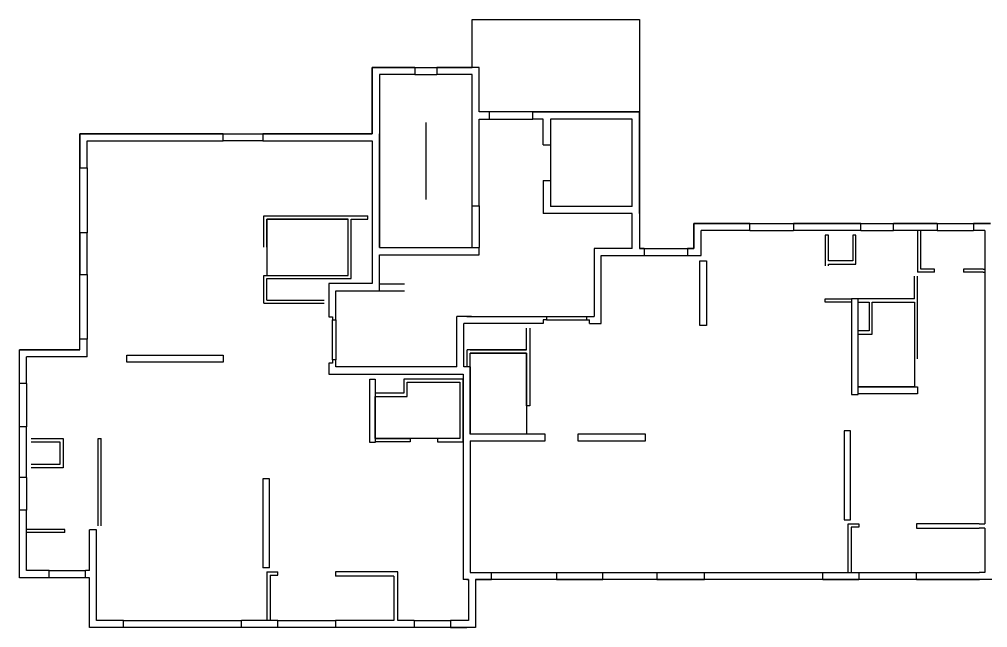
# Model space of a CAD drawing. Header units: metres. Extents: x -681087 to 1033303, y 74272 to 2630761.
# Drawn here: x 409064 to 436252, y 2105634 to 2122714 of the extents above; entities that cross this region are included whole.
import ezdxf

# ---------------------------------------------------------------- set-up
doc = ezdxf.new("R2010")
doc.units = ezdxf.units.M
for name, color, linetype in [('SKELETON_CLEAN', 7, 'Continuous'), ('SKELETON_ISOLATED', 1, 'Continuous'), ('SKELETON_ORIGINAL', 8, 'Continuous')]:
    doc.layers.add(name, color=color, linetype=linetype)

msp = doc.modelspace()

# ---------------------------------------------------------------- linework, layer by layer
at = {"layer": 'SKELETON_CLEAN'}
for p, q in [((421774, 2121364), (421774, 2122714)), ((421774, 2122714), (426474, 2122714)), ((426474, 2122714), (426474, 2116284)), ((426474, 2122714), (426474, 2120114)), ((418974, 2119504), (418974, 2121364)), ((420164, 2121364), (418974, 2121364)), ((420164, 2121364), (420164, 2121164)), ((420784, 2121364), (420784, 2121164)), ((421974, 2121364), (421774, 2121364)), ((421974, 2120114), (421974, 2121364)), ((419174, 2121164), (419174, 2116304)), ((420164, 2121164), (419174, 2121164)), ((420164, 2121164), (420784, 2121164)), ((421774, 2121164), (420784, 2121164)), ((421774, 2117474), (421774, 2121164)), ((422224, 2120114), (421974, 2120114)), ((421974, 2117474), (421974, 2119914)), ((421974, 2119914), (422264, 2119914)), ((422264, 2119914), (422264, 2120114)), ((426474, 2120114), (422264, 2120114)), ((422264, 2119914), (423484, 2119914)), ((423484, 2119914), (423484, 2120114)), ((423484, 2120114), (426474, 2120114)), ((423774, 2119914), (423484, 2119914)), ((423774, 2119189), (423774, 2119914)), ((423974, 2119914), (423974, 2119189)), ((426274, 2119914), (423974, 2119914)), ((426274, 2117464), (426274, 2119914)), ((426474, 2117264), (426474, 2120114)), ((414784, 2119504), (410764, 2119504)), ((410764, 2119504), (410764, 2118544)), ((410964, 2119304), (414784, 2119304)), ((410964, 2118544), (410964, 2119304)), ((414784, 2119304), (414784, 2119504)), ((415904, 2119304), (414784, 2119304)), ((415904, 2119504), (415904, 2119304)), ((415904, 2119304), (418974, 2119304)), ((418974, 2119304), (418974, 2115294)), ((419174, 2116304), (419174, 2119504)), ((423774, 2119189), (423974, 2119189)), ((423974, 2119189), (423974, 2118189)), ((410764, 2118544), (410964, 2118544)), ((410964, 2118544), (410964, 2116724)), ((423774, 2118189), (423774, 2117264)), ((423774, 2118189), (423974, 2118189)), ((423974, 2118189), (423974, 2117464)), ((421774, 2117474), (421974, 2117474)), ((421774, 2116304), (421774, 2117474)), ((421974, 2117474), (421974, 2116304)), ((426274, 2117464), (423974, 2117464)), ((415924, 2117194), (418844, 2117194)), ((415924, 2116314), (415924, 2117194)), ((418844, 2117104), (418844, 2117194)), ((426274, 2117264), (423774, 2117264)), ((426274, 2116284), (426274, 2117264)), ((426474, 2117264), (426474, 2116284)), ((416014, 2117104), (418294, 2117104)), ((416014, 2116314), (416014, 2117104)), ((416014, 2117104), (416014, 2115524)), ((418294, 2115524), (418294, 2117104)), ((418384, 2117104), (418844, 2117104)), ((418384, 2115434), (418384, 2117104)), ((428004, 2116284), (428004, 2116984)), ((429579, 2116984), (428004, 2116984)), ((429579, 2116784), (429579, 2116984)), ((430799, 2116984), (430799, 2116784)), ((432689, 2116984), (430799, 2116984)), ((432689, 2116784), (432689, 2116984)), ((433609, 2116784), (433609, 2116984)), ((434839, 2116984), (433609, 2116984)), ((434839, 2116984), (434839, 2116784)), ((436124, 2116984), (435859, 2116984)), ((435859, 2116984), (435859, 2116784)), ((410964, 2116724), (410764, 2116724)), ((410964, 2115554), (410964, 2116724)), ((428204, 2116084), (428204, 2116784)), ((429579, 2116784), (428204, 2116784)), ((429579, 2116784), (430799, 2116784)), ((432689, 2116784), (430799, 2116784)), ((431784, 2116654), (431694, 2116654)), ((431694, 2116654), (431694, 2115794)), ((431784, 2115934), (431784, 2116654)), ((432554, 2116654), (432464, 2116654)), ((432464, 2116654), (432464, 2115934)), ((432554, 2115844), (432554, 2116654)), ((432689, 2116784), (433609, 2116784)), ((434839, 2116784), (433609, 2116784)), ((434374, 2116784), (434284, 2116784)), ((434284, 2116784), (434284, 2115614)), ((434374, 2115704), (434374, 2116784)), ((434839, 2116784), (435859, 2116784)), ((436174, 2116784), (436174, 2110995)), ((419174, 2116304), (421974, 2116304)), ((419174, 2115094), (419174, 2116104)), ((419174, 2116104), (421974, 2116104)), ((421974, 2116104), (421974, 2116304)), ((425204, 2116284), (425204, 2114374)), ((426274, 2116284), (425204, 2116284)), ((425404, 2114174), (425404, 2116084)), ((425404, 2116084), (426604, 2116084)), ((426604, 2116284), (426474, 2116284)), ((426604, 2116284), (426604, 2116084)), ((426604, 2116084), (427824, 2116084)), ((427824, 2116284), (427824, 2116084)), ((427824, 2116084), (428204, 2116084)), ((428174, 2114114), (428174, 2115934)), ((428174, 2115934), (428354, 2115934)), ((428354, 2115934), (428354, 2114114)), ((432464, 2115934), (431784, 2115934)), ((431784, 2115794), (431784, 2115844)), ((431784, 2115844), (432554, 2115844)), ((410764, 2115554), (410964, 2115554)), ((410964, 2115554), (410964, 2113734)), ((415924, 2114744), (415924, 2115524)), ((415969, 2115524), (418294, 2115524)), ((434194, 2114864), (434194, 2115504)), ((434764, 2115614), (434284, 2115614)), ((434764, 2115704), (434374, 2115704)), ((434764, 2115614), (434764, 2115704)), ((435574, 2115704), (435574, 2115614)), ((436124, 2115704), (435574, 2115704)), ((436124, 2115614), (435574, 2115614)), ((436124, 2115704), (436174, 2115704)), ((436124, 2115614), (436174, 2115614)), ((416014, 2114834), (416014, 2115434)), ((416014, 2115434), (418384, 2115434)), ((418974, 2115294), (417754, 2115294)), ((417754, 2115294), (417754, 2114364)), ((417954, 2114274), (417954, 2115094)), ((417954, 2115094), (419174, 2115094)), ((419174, 2115094), (419874, 2115094)), ((415924, 2114744), (417624, 2114744)), ((416014, 2114834), (417624, 2114834)), ((431694, 2114774), (431694, 2114864)), ((431694, 2114864), (432434, 2114864)), ((432434, 2114774), (431694, 2114774)), ((432614, 2114864), (432434, 2114864)), ((432434, 2114864), (432434, 2112184)), ((432614, 2112184), (432614, 2114864)), ((434194, 2114864), (432614, 2114864)), ((432614, 2114774), (432924, 2114774)), ((432924, 2114774), (432924, 2113964)), ((433014, 2113874), (433014, 2114774)), ((433014, 2114774), (434194, 2114774)), ((434194, 2114774), (434194, 2113184)), ((434194, 2114774), (434194, 2112394)), ((417754, 2114364), (417854, 2114364)), ((417854, 2114364), (417854, 2114274)), ((417854, 2114274), (417954, 2114274)), ((417854, 2113154), (417854, 2114274)), ((417954, 2114274), (417954, 2113154)), ((421344, 2112954), (421344, 2114374)), ((421764, 2114374), (421344, 2114374)), ((421544, 2112954), (421544, 2114174)), ((423754, 2114174), (421544, 2114174)), ((421624, 2114374), (423864, 2114374)), ((423774, 2114174), (421724, 2114174)), ((423864, 2114274), (423774, 2114274)), ((423774, 2114274), (423774, 2114174)), ((423864, 2114374), (423864, 2114274)), ((423864, 2114374), (424984, 2114374)), ((423864, 2114274), (424984, 2114274)), ((424984, 2114374), (424984, 2114274)), ((424984, 2114374), (425204, 2114374)), ((424984, 2114274), (425074, 2114274)), ((425074, 2114174), (425074, 2114274)), ((425074, 2114174), (425404, 2114174)), ((423304, 2113434), (423304, 2114044)), ((423394, 2114044), (423394, 2111864)), ((428354, 2114114), (428174, 2114114)), ((432924, 2113964), (432614, 2113964)), ((432614, 2113874), (433014, 2113874)), ((432614, 2112394), (432614, 2113874)), ((410964, 2113734), (410764, 2113734)), ((410964, 2113234), (410964, 2113734)), ((409064, 2113434), (410764, 2113434)), ((409064, 2112494), (409064, 2113434)), ((421634, 2112954), (421634, 2113434)), ((423304, 2113434), (421634, 2113434)), ((421724, 2113434), (423304, 2113434)), ((421724, 2113344), (423304, 2113344)), ((421724, 2112954), (421724, 2113344)), ((421724, 2111064), (421724, 2113344)), ((410964, 2113234), (409264, 2113234)), ((409264, 2112494), (409264, 2113234)), ((412084, 2113084), (412084, 2113284)), ((412084, 2113284), (414784, 2113284)), ((414784, 2113084), (412084, 2113084)), ((414784, 2113284), (414784, 2113084)), ((417854, 2113064), (417754, 2113064)), ((417754, 2113064), (417754, 2112754)), ((417954, 2113154), (417854, 2113154)), ((417854, 2113154), (417854, 2113064)), ((417954, 2112954), (417954, 2113154)), ((421344, 2112954), (417954, 2112954)), ((421674, 2112954), (421544, 2112954)), ((421724, 2112954), (421724, 2111064)), ((417754, 2112754), (421524, 2112754)), ((418904, 2110834), (418904, 2112614)), ((418904, 2112614), (419054, 2112614)), ((419054, 2112614), (419054, 2110834)), ((421524, 2112614), (419864, 2112614)), ((419864, 2112614), (419864, 2112214)), ((419954, 2112124), (419954, 2112524)), ((419954, 2112524), (421434, 2112524)), ((421434, 2112524), (421434, 2110944)), ((421524, 2112754), (421524, 2106984)), ((421524, 2110854), (421524, 2112614)), ((409264, 2112494), (409064, 2112494)), ((409264, 2112494), (409264, 2111274)), ((432614, 2112394), (434284, 2112394)), ((434194, 2112394), (432614, 2112394)), ((434284, 2112394), (434284, 2112204)), ((419864, 2112214), (419054, 2112214)), ((419054, 2112124), (419954, 2112124)), ((419054, 2110944), (419054, 2112124)), ((432434, 2112184), (432614, 2112184)), ((434284, 2112204), (432614, 2112204)), ((423394, 2111864), (423304, 2111864)), ((409264, 2111274), (409064, 2111274)), ((409264, 2109854), (409264, 2111274)), ((432404, 2111164), (432224, 2111164)), ((432224, 2111164), (432224, 2108664)), ((432404, 2108664), (432404, 2111164)), ((409394, 2110944), (410294, 2110944)), ((410294, 2110944), (410294, 2110124)), ((411274, 2108494), (411274, 2110944)), ((411274, 2110944), (411364, 2110944)), ((411364, 2108494), (411364, 2110944)), ((419054, 2110944), (420034, 2110944)), ((421434, 2110944), (419054, 2110944)), ((420034, 2110944), (420034, 2110854)), ((421434, 2110944), (420804, 2110944)), ((420804, 2110944), (420804, 2110854)), ((423824, 2111064), (421724, 2111064)), ((423304, 2111064), (421724, 2111064)), ((421724, 2110884), (423824, 2110884)), ((421724, 2110884), (421724, 2107184)), ((423824, 2110884), (423824, 2111064)), ((426644, 2111064), (424744, 2111064)), ((424744, 2111064), (424744, 2110884)), ((424744, 2110884), (426644, 2110884)), ((426644, 2110884), (426644, 2111064)), ((436174, 2110995), (436174, 2110195)), ((409394, 2110854), (410204, 2110854)), ((410204, 2110854), (410204, 2110214)), ((419054, 2110834), (418904, 2110834)), ((420034, 2110854), (419054, 2110854)), ((420804, 2110854), (421524, 2110854)), ((410204, 2110214), (409394, 2110214)), ((410294, 2110124), (409394, 2110124)), ((436174, 2110195), (436174, 2108549)), ((409264, 2109854), (409064, 2109854)), ((409264, 2109854), (409264, 2108934)), ((416084, 2109814), (415904, 2109814)), ((415904, 2109814), (415904, 2107314)), ((416084, 2107314), (416084, 2109814)), ((409264, 2108934), (409064, 2108934)), ((409264, 2107234), (409264, 2108934)), ((432224, 2108664), (432404, 2108664)), ((432334, 2107184), (432334, 2108549)), ((432334, 2108549), (432634, 2108549)), ((432634, 2108459), (432424, 2108459)), ((432424, 2108459), (432424, 2107184)), ((432634, 2108549), (432634, 2108459)), ((436014, 2108549), (434254, 2108549)), ((434254, 2108549), (434254, 2108429)), ((434254, 2108429), (436014, 2108429)), ((436014, 2108549), (436174, 2108549)), ((436174, 2108429), (436014, 2108429)), ((436174, 2108429), (436174, 2107184)), ((410344, 2108394), (409264, 2108394)), ((410344, 2108304), (409264, 2108304)), ((410344, 2108304), (410344, 2108394)), ((411234, 2108384), (411034, 2108384)), ((411034, 2107234), (411034, 2108384)), ((411234, 2105834), (411234, 2108384)), ((409899, 2107234), (409264, 2107234)), ((409899, 2107034), (409899, 2107234)), ((409899, 2107234), (410919, 2107234)), ((411034, 2107234), (410919, 2107234)), ((410919, 2107034), (410919, 2107234)), ((416084, 2107314), (415904, 2107314)), ((416014, 2107199), (416014, 2105834)), ((416014, 2107199), (416324, 2107199)), ((416104, 2107109), (416104, 2105834)), ((416104, 2107109), (416324, 2107109)), ((416324, 2107109), (416324, 2107199)), ((419694, 2107199), (417944, 2107199)), ((417944, 2107199), (417944, 2107079)), ((419574, 2107079), (417944, 2107079)), ((419574, 2107079), (419574, 2105834)), ((419694, 2105834), (419694, 2107199)), ((421724, 2107184), (422324, 2107184)), ((422324, 2106984), (422324, 2107184)), ((422324, 2107184), (424144, 2107184)), ((424144, 2107184), (424144, 2106984)), ((424144, 2107184), (425444, 2107184)), ((425444, 2106984), (425444, 2107184)), ((425444, 2107184), (426964, 2107184)), ((426964, 2107184), (426964, 2106984)), ((426964, 2107184), (428304, 2107184)), ((428304, 2106984), (428304, 2107184)), ((428304, 2107184), (431624, 2107184)), ((431624, 2106984), (431624, 2107184)), ((431624, 2107184), (432634, 2107184)), ((432634, 2107184), (432634, 2106984)), ((432634, 2107184), (434254, 2107184)), ((434254, 2106984), (434254, 2107184)), ((434254, 2107184), (436024, 2107184)), ((436174, 2107184), (436014, 2107184)), ((409899, 2107034), (409064, 2107034)), ((411034, 2107034), (409991, 2107034)), ((411034, 2105634), (411034, 2107034)), ((421674, 2106984), (421524, 2106984)), ((421624, 2106984), (421674, 2106984)), ((421674, 2106984), (421674, 2105834)), ((421874, 2106984), (421874, 2105634)), ((421874, 2106984), (422324, 2106984)), ((424144, 2106984), (425444, 2106984)), ((426964, 2106984), (428304, 2106984)), ((436374, 2106984), (428944, 2106984)), ((431624, 2106984), (432634, 2106984)), ((434254, 2106984), (436024, 2106984)), ((411984, 2105834), (411234, 2105834)), ((411984, 2105634), (411984, 2105834)), ((411984, 2105834), (415304, 2105834)), ((415304, 2105634), (415304, 2105834)), ((416324, 2105834), (415304, 2105834)), ((416324, 2105634), (416324, 2105834)), ((416324, 2105834), (417944, 2105834)), ((419574, 2105834), (417944, 2105834)), ((417944, 2105834), (417944, 2105634)), ((420154, 2105834), (419694, 2105834)), ((420154, 2105834), (420154, 2105634)), ((420154, 2105834), (421174, 2105834)), ((421514, 2105834), (421174, 2105834)), ((421174, 2105834), (421174, 2105634)), ((421674, 2105834), (421514, 2105834)), ((416929, 2105634), (411034, 2105634)), ((416324, 2105634), (415304, 2105634)), ((420154, 2105634), (417944, 2105634)), ((421174, 2105634), (421624, 2105634)), ((421874, 2105634), (421514, 2105634))]:
    msp.add_line(p, q, dxfattribs=at)
at = {"layer": 'SKELETON_ISOLATED'}
for p, q in [((420474, 2121364), (421279, 2121364)), ((420474, 2119814), (420474, 2117654)), ((414869, 2119504), (417439, 2119504)), ((432167, 2116984), (436172, 2116984)), ((436149, 2116784), (435936, 2116784)), ((410764, 2115079), (410764, 2116087)), ((427239, 2116284), (427914, 2116284)), ((434284, 2113184), (434284, 2115504)), ((419174, 2115284), (419874, 2115284)), ((423304, 2112604), (423304, 2112204)), ((409064, 2108444), (409064, 2111229))]:
    msp.add_line(p, q, dxfattribs=at)
at = {"layer": 'SKELETON_ORIGINAL'}
for p, q in [((421774, 2121364), (421774, 2122714)), ((421774, 2122714), (426474, 2122714)), ((421774, 2121364), (421774, 2122714)), ((421774, 2122714), (426474, 2122714)), ((426474, 2122714), (426474, 2116284)), ((426474, 2122714), (426474, 2120114)), ((418974, 2119504), (418974, 2121364)), ((418974, 2121364), (421774, 2121364)), ((418974, 2121364), (418974, 2119504)), ((420164, 2121364), (418974, 2121364)), ((420164, 2121364), (420164, 2121164)), ((420784, 2121364), (420784, 2121164)), ((421974, 2121364), (420784, 2121364)), ((421974, 2121364), (421774, 2121364)), ((421974, 2120114), (421974, 2121364)), ((421974, 2120114), (421974, 2121364)), ((419174, 2121164), (419174, 2116304)), ((420164, 2121164), (419174, 2121164)), ((420164, 2121164), (420784, 2121164)), ((421774, 2121164), (420784, 2121164)), ((421774, 2117474), (421774, 2121164)), ((422264, 2120114), (421974, 2120114)), ((422184, 2120114), (421974, 2120114)), ((421974, 2117474), (421974, 2119914)), ((421974, 2119914), (422264, 2119914)), ((422264, 2119914), (422264, 2120114)), ((426474, 2120114), (422264, 2120114)), ((422264, 2119914), (423484, 2119914)), ((423484, 2119914), (423484, 2120114)), ((423484, 2120114), (426474, 2120114)), ((423774, 2119914), (423484, 2119914)), ((423774, 2119189), (423774, 2119914)), ((423974, 2119914), (423974, 2119189)), ((426274, 2119914), (423974, 2119914)), ((426274, 2117464), (426274, 2119914)), ((426474, 2117264), (426474, 2120114)), ((420474, 2119814), (420474, 2117654)), ((410764, 2119504), (418974, 2119504)), ((410764, 2113434), (410764, 2119504)), ((414784, 2119504), (410764, 2119504)), ((410764, 2119504), (410764, 2118544)), ((410964, 2119304), (414784, 2119304)), ((410964, 2118544), (410964, 2119304)), ((414784, 2119304), (414784, 2119504)), ((415904, 2119304), (414784, 2119304)), ((415904, 2119504), (415904, 2119304)), ((418974, 2119504), (415904, 2119504)), ((415904, 2119304), (418974, 2119304)), ((418974, 2119304), (418974, 2115294)), ((419174, 2116304), (419174, 2119504)), ((423774, 2119189), (423974, 2119189)), ((423974, 2119189), (423974, 2118189)), ((410764, 2118544), (410964, 2118544)), ((410964, 2118544), (410964, 2116724)), ((423774, 2118189), (423774, 2117264)), ((423774, 2118189), (423974, 2118189)), ((423974, 2118189), (423974, 2117464)), ((421774, 2117474), (421974, 2117474)), ((421774, 2116304), (421774, 2117474)), ((421974, 2117474), (421974, 2116304)), ((426274, 2117464), (423974, 2117464)), ((415924, 2117194), (418844, 2117194)), ((415924, 2116314), (415924, 2117194)), ((418844, 2117104), (418844, 2117194)), ((426274, 2117264), (423774, 2117264)), ((426274, 2116284), (426274, 2117264)), ((426474, 2117264), (426474, 2116284)), ((416014, 2117104), (418294, 2117104)), ((416014, 2116314), (416014, 2117104)), ((416014, 2117104), (416014, 2115524)), ((418294, 2117104), (416014, 2117104)), ((418294, 2115524), (418294, 2117104)), ((418294, 2115524), (418294, 2117104)), ((418384, 2117104), (418844, 2117104)), ((418384, 2115434), (418384, 2117104)), ((428004, 2116284), (428004, 2116984)), ((428004, 2116984), (436330, 2116984)), ((428004, 2116984), (428004, 2116284)), ((429579, 2116984), (428004, 2116984)), ((429579, 2116784), (429579, 2116984)), ((430799, 2116984), (430799, 2116784)), ((432689, 2116984), (430799, 2116984)), ((432689, 2116784), (432689, 2116984)), ((433609, 2116784), (433609, 2116984)), ((434839, 2116984), (433609, 2116984)), ((434839, 2116984), (434839, 2116784)), ((436124, 2116984), (435859, 2116984)), ((435859, 2116984), (435859, 2116784)), ((436330, 2116984), (436014, 2116984)), ((410964, 2116724), (410764, 2116724)), ((410764, 2116724), (410764, 2115554)), ((410964, 2115554), (410964, 2116724)), ((428204, 2116084), (428204, 2116784)), ((429579, 2116784), (428204, 2116784)), ((429579, 2116784), (430799, 2116784)), ((432689, 2116784), (430799, 2116784)), ((431784, 2116654), (431694, 2116654)), ((431694, 2116654), (431694, 2115794)), ((431784, 2115934), (431784, 2116654)), ((432554, 2116654), (432464, 2116654)), ((432464, 2116654), (432464, 2115934)), ((432554, 2115844), (432554, 2116654)), ((432689, 2116784), (433609, 2116784)), ((434839, 2116784), (433609, 2116784)), ((434374, 2116784), (434284, 2116784)), ((434284, 2116784), (434284, 2115614)), ((434374, 2115704), (434374, 2116784)), ((434839, 2116784), (435859, 2116784)), ((436124, 2116784), (435859, 2116784)), ((436174, 2116784), (436014, 2116784)), ((436174, 2116784), (436174, 2110995)), ((419174, 2116304), (421974, 2116304)), ((419174, 2115094), (419174, 2116104)), ((419174, 2116104), (421974, 2116104)), ((421974, 2116104), (421974, 2116304)), ((425204, 2116284), (425204, 2114374)), ((426274, 2116284), (425204, 2116284)), ((425404, 2114174), (425404, 2116084)), ((425404, 2116084), (426604, 2116084)), ((426474, 2116284), (428004, 2116284)), ((426604, 2116284), (426474, 2116284)), ((426604, 2116284), (426604, 2116084)), ((426604, 2116084), (427824, 2116084)), ((428004, 2116284), (427824, 2116284)), ((427824, 2116284), (427824, 2116084)), ((427824, 2116084), (428204, 2116084)), ((428174, 2114114), (428174, 2115934)), ((428174, 2115934), (428354, 2115934)), ((428354, 2115934), (428354, 2114114)), ((432464, 2115934), (431784, 2115934)), ((431784, 2115794), (431784, 2115844)), ((431784, 2115844), (432554, 2115844)), ((410764, 2115554), (410964, 2115554)), ((410964, 2115554), (410964, 2113734)), ((415924, 2114744), (415924, 2115524)), ((415924, 2115524), (418294, 2115524)), ((416014, 2115524), (418294, 2115524)), ((434194, 2114864), (434194, 2115504)), ((434764, 2115614), (434284, 2115614)), ((434284, 2113184), (434284, 2115504)), ((434764, 2115704), (434374, 2115704)), ((434764, 2115614), (434764, 2115704)), ((435574, 2115704), (435574, 2115614)), ((436124, 2115704), (435574, 2115704)), ((436124, 2115614), (435574, 2115614)), ((436124, 2115704), (436174, 2115704)), ((436124, 2115614), (436174, 2115614)), ((416014, 2114834), (416014, 2115434)), ((416014, 2115434), (418384, 2115434)), ((418974, 2115294), (417754, 2115294)), ((417754, 2115294), (417754, 2114364)), ((419174, 2115284), (419874, 2115284)), ((417954, 2114274), (417954, 2115094)), ((417954, 2115094), (419174, 2115094)), ((419174, 2115094), (419874, 2115094)), ((415924, 2114744), (417624, 2114744)), ((416014, 2114834), (417624, 2114834)), ((431694, 2114774), (431694, 2114864)), ((431694, 2114864), (432434, 2114864)), ((432434, 2114774), (431694, 2114774)), ((432614, 2114864), (432434, 2114864)), ((432434, 2114864), (432434, 2112184)), ((432614, 2112184), (432614, 2114864)), ((434194, 2114864), (432614, 2114864)), ((432614, 2114774), (432924, 2114774)), ((432924, 2114774), (432924, 2113964)), ((433014, 2113874), (433014, 2114774)), ((433014, 2114774), (434194, 2114774)), ((433014, 2114774), (434194, 2114774)), ((433014, 2113874), (433014, 2114774)), ((434194, 2114774), (434194, 2113184)), ((434194, 2114774), (434194, 2112394)), ((417754, 2114364), (417854, 2114364)), ((417854, 2114364), (417854, 2114274)), ((417854, 2114274), (417954, 2114274)), ((417854, 2113154), (417854, 2114274)), ((417954, 2114274), (417954, 2113154)), ((421344, 2112954), (421344, 2114374)), ((421764, 2114374), (421344, 2114374)), ((421544, 2112954), (421544, 2114174)), ((423754, 2114174), (421544, 2114174)), ((421624, 2114374), (423864, 2114374)), ((423774, 2114174), (421724, 2114174)), ((423864, 2114274), (423774, 2114274)), ((423774, 2114274), (423774, 2114174)), ((423864, 2114374), (423864, 2114274)), ((423864, 2114374), (424984, 2114374)), ((423864, 2114274), (424984, 2114274)), ((424984, 2114374), (424984, 2114274)), ((424984, 2114374), (425204, 2114374)), ((424984, 2114274), (425074, 2114274)), ((425074, 2114174), (425074, 2114274)), ((425074, 2114174), (425404, 2114174)), ((423304, 2113434), (423304, 2114044)), ((423394, 2114044), (423394, 2111864)), ((428354, 2114114), (428174, 2114114)), ((432924, 2113964), (432614, 2113964)), ((432614, 2113874), (433014, 2113874)), ((432614, 2112394), (432614, 2113874)), ((432614, 2113874), (433014, 2113874)), ((410764, 2113434), (410764, 2113734)), ((410964, 2113734), (410764, 2113734)), ((410964, 2113234), (410964, 2113734)), ((409064, 2107034), (409064, 2113434)), ((409064, 2113434), (410764, 2113434)), ((410764, 2113434), (409064, 2113434)), ((409064, 2112494), (409064, 2113434)), ((421634, 2112954), (421634, 2113434)), ((423304, 2113434), (421634, 2113434)), ((421724, 2113434), (423304, 2113434)), ((421724, 2113344), (423304, 2113344)), ((421724, 2112954), (421724, 2113344)), ((423304, 2113344), (421724, 2113344)), ((421724, 2113344), (423304, 2113344)), ((421724, 2111064), (421724, 2113344)), ((423304, 2111864), (423304, 2113344)), ((423304, 2113344), (423304, 2111064)), ((410964, 2113234), (409264, 2113234)), ((409264, 2112494), (409264, 2113234)), ((412084, 2113084), (412084, 2113284)), ((412084, 2113284), (414784, 2113284)), ((414784, 2113084), (412084, 2113084)), ((414784, 2113284), (414784, 2113084)), ((417854, 2113064), (417754, 2113064)), ((417754, 2113064), (417754, 2112754)), ((417954, 2113154), (417854, 2113154)), ((417854, 2113154), (417854, 2113064)), ((417954, 2112954), (417954, 2113154)), ((421344, 2112954), (417954, 2112954)), ((421724, 2112954), (421544, 2112954)), ((421624, 2112954), (421544, 2112954)), ((421724, 2112954), (421724, 2111064)), ((417754, 2112754), (421524, 2112754)), ((418904, 2110834), (418904, 2112614)), ((418904, 2112614), (419054, 2112614)), ((419054, 2112614), (419054, 2110834)), ((421524, 2112614), (419864, 2112614)), ((419864, 2112614), (419864, 2112214)), ((419954, 2112124), (419954, 2112524)), ((419954, 2112524), (421434, 2112524)), ((419954, 2112124), (419954, 2112524)), ((419954, 2112524), (421434, 2112524)), ((421434, 2112524), (421434, 2110944)), ((421434, 2112524), (421434, 2110944)), ((421524, 2112754), (421524, 2106984)), ((421524, 2110854), (421524, 2112614)), ((409264, 2112494), (409064, 2112494)), ((409264, 2112494), (409264, 2111274)), ((432614, 2112394), (434284, 2112394)), ((434194, 2112394), (432614, 2112394)), ((434284, 2112394), (434284, 2112204)), ((419864, 2112214), (419054, 2112214)), ((419054, 2112124), (419954, 2112124)), ((419054, 2110944), (419054, 2112124)), ((419054, 2112124), (419954, 2112124)), ((432434, 2112184), (432614, 2112184)), ((434284, 2112204), (432614, 2112204)), ((423394, 2111864), (423304, 2111864)), ((409264, 2111274), (409064, 2111274)), ((409064, 2109854), (409064, 2111274)), ((409264, 2109854), (409264, 2111274)), ((432404, 2111164), (432224, 2111164)), ((432224, 2111164), (432224, 2108664)), ((432404, 2108664), (432404, 2111164)), ((409394, 2110944), (410294, 2110944)), ((410294, 2110944), (410294, 2110124)), ((411274, 2108494), (411274, 2110944)), ((411274, 2110944), (411364, 2110944)), ((411364, 2108494), (411364, 2110944)), ((419054, 2110944), (420034, 2110944)), ((421434, 2110944), (419054, 2110944)), ((420034, 2110944), (420034, 2110854)), ((421434, 2110944), (420804, 2110944)), ((420804, 2110944), (420804, 2110854)), ((423824, 2111064), (421724, 2111064)), ((423304, 2111064), (421724, 2111064)), ((421724, 2110884), (423824, 2110884)), ((421724, 2110884), (421724, 2107184)), ((423824, 2110884), (423824, 2111064)), ((426644, 2111064), (424744, 2111064)), ((424744, 2111064), (424744, 2110884)), ((424744, 2110884), (426644, 2110884)), ((426644, 2110884), (426644, 2111064)), ((436174, 2110995), (436174, 2110195)), ((409394, 2110854), (410204, 2110854)), ((410204, 2110854), (410204, 2110214)), ((419054, 2110834), (418904, 2110834)), ((420034, 2110854), (419054, 2110854)), ((420804, 2110854), (421524, 2110854)), ((410204, 2110214), (409394, 2110214)), ((410294, 2110124), (409394, 2110124)), ((436174, 2110195), (436174, 2108549)), ((409264, 2109854), (409064, 2109854)), ((409264, 2109854), (409264, 2108934)), ((416084, 2109814), (415904, 2109814)), ((415904, 2109814), (415904, 2107314)), ((416084, 2107314), (416084, 2109814)), ((409064, 2107034), (409064, 2108934)), ((409264, 2108934), (409064, 2108934)), ((409264, 2107234), (409264, 2108934)), ((432224, 2108664), (432404, 2108664)), ((432334, 2107184), (432334, 2108549)), ((432334, 2108549), (432634, 2108549)), ((432634, 2108459), (432424, 2108459)), ((432424, 2108459), (432424, 2107184)), ((432634, 2108549), (432634, 2108459)), ((436014, 2108549), (434254, 2108549)), ((434254, 2108549), (434254, 2108429)), ((434254, 2108429), (436014, 2108429)), ((436014, 2108549), (436174, 2108549)), ((436174, 2108429), (436014, 2108429)), ((436174, 2108429), (436174, 2107184)), ((410344, 2108394), (409264, 2108394)), ((410344, 2108304), (409264, 2108304)), ((410344, 2108304), (410344, 2108394)), ((411234, 2108384), (411034, 2108384)), ((411034, 2107234), (411034, 2108384)), ((411234, 2105834), (411234, 2108384)), ((409899, 2107234), (409264, 2107234)), ((409899, 2107034), (409899, 2107234)), ((409899, 2107234), (410919, 2107234)), ((411034, 2107234), (410919, 2107234)), ((410919, 2107034), (410919, 2107234)), ((416084, 2107314), (415904, 2107314)), ((416014, 2107199), (416014, 2105834)), ((416014, 2107199), (416324, 2107199)), ((416104, 2107109), (416104, 2105834)), ((416104, 2107109), (416324, 2107109)), ((416324, 2107109), (416324, 2107199)), ((419694, 2107199), (417944, 2107199)), ((417944, 2107199), (417944, 2107079)), ((419574, 2107079), (417944, 2107079)), ((419574, 2107079), (419574, 2105834)), ((419694, 2105834), (419694, 2107199)), ((421724, 2107184), (422324, 2107184)), ((422324, 2106984), (422324, 2107184)), ((422324, 2107184), (424144, 2107184)), ((424144, 2107184), (424144, 2106984)), ((424144, 2107184), (425444, 2107184)), ((425444, 2106984), (425444, 2107184)), ((425444, 2107184), (426964, 2107184)), ((426964, 2107184), (426964, 2106984)), ((426964, 2107184), (428304, 2107184)), ((428304, 2106984), (428304, 2107184)), ((428304, 2107184), (431624, 2107184)), ((431624, 2106984), (431624, 2107184)), ((431624, 2107184), (432634, 2107184)), ((432634, 2107184), (432634, 2106984)), ((432634, 2107184), (434254, 2107184)), ((434254, 2106984), (434254, 2107184)), ((434254, 2107184), (436024, 2107184)), ((436174, 2107184), (436014, 2107184)), ((411034, 2107034), (409064, 2107034)), ((409899, 2107034), (409064, 2107034)), ((411034, 2107034), (410919, 2107034)), ((411034, 2105634), (411034, 2107034)), ((411034, 2105634), (411034, 2107034)), ((421674, 2106984), (421524, 2106984)), ((421624, 2106984), (421674, 2106984)), ((421674, 2106984), (421674, 2105834)), ((436374, 2106984), (421874, 2106984)), ((421874, 2106984), (421874, 2105634)), ((421874, 2106984), (421874, 2105634)), ((421874, 2106984), (422324, 2106984)), ((424144, 2106984), (425444, 2106984)), ((426964, 2106984), (428304, 2106984)), ((431624, 2106984), (432634, 2106984)), ((434254, 2106984), (436024, 2106984)), ((436374, 2106984), (436014, 2106984)), ((411984, 2105834), (411234, 2105834)), ((411984, 2105634), (411984, 2105834)), ((411984, 2105834), (415304, 2105834)), ((415304, 2105634), (415304, 2105834)), ((416324, 2105834), (415304, 2105834)), ((416324, 2105634), (416324, 2105834)), ((416324, 2105834), (417944, 2105834)), ((419574, 2105834), (417944, 2105834)), ((417944, 2105834), (417944, 2105634)), ((420154, 2105834), (419694, 2105834)), ((420154, 2105834), (420154, 2105634)), ((420154, 2105834), (421174, 2105834)), ((421514, 2105834), (421174, 2105834)), ((421174, 2105834), (421174, 2105634)), ((421674, 2105834), (421514, 2105834)), ((421874, 2105634), (411034, 2105634)), ((411984, 2105634), (411034, 2105634)), ((416324, 2105634), (415304, 2105634)), ((420154, 2105634), (417944, 2105634)), ((421174, 2105634), (421624, 2105634)), ((421874, 2105634), (421514, 2105634))]:
    msp.add_line(p, q, dxfattribs=at)

doc.saveas('drawing.dxf')
